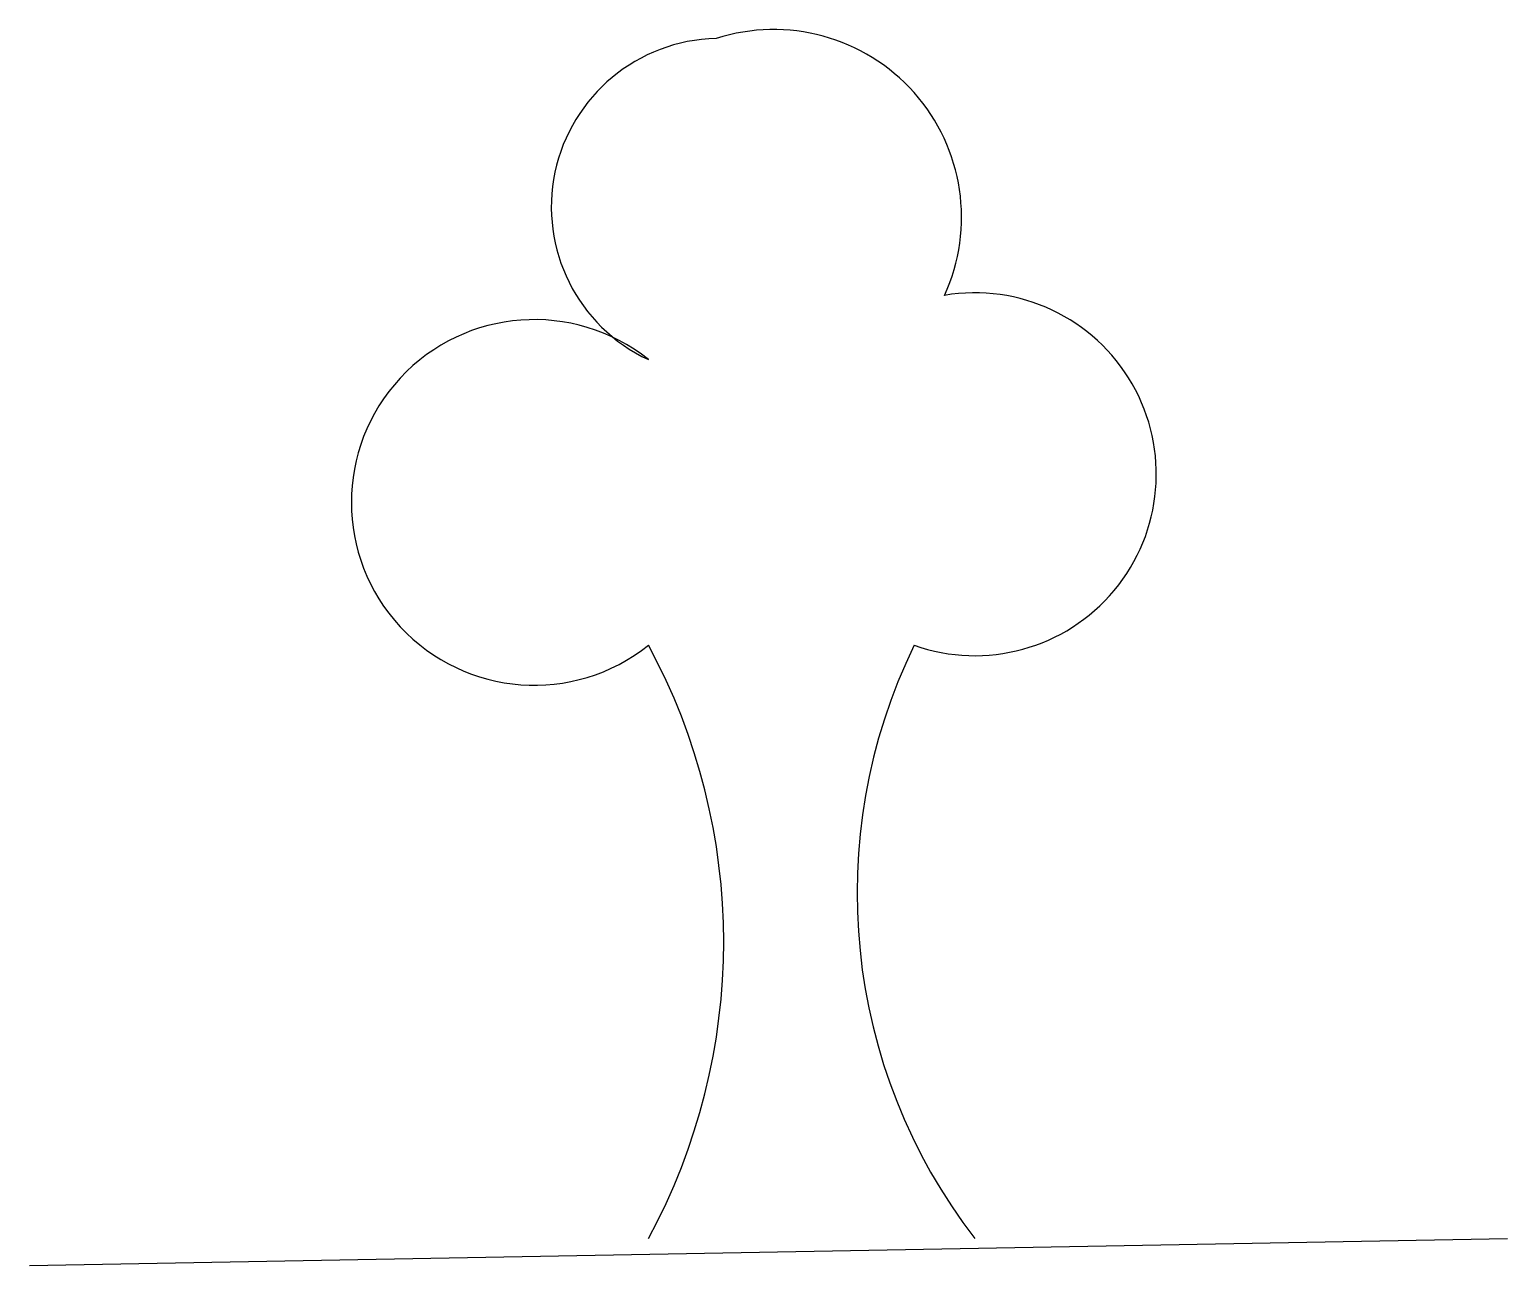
# Model space of a CAD drawing. Header units: millimetres. Extents: x -75 to 46, y -51 to 50.
import ezdxf

# ---------------------------------------------------------------- set-up
doc = ezdxf.new("R2010")
doc.units = ezdxf.units.MM

msp = doc.modelspace()

# ---------------------------------------------------------------- linework, layer by layer
at = {"color": 7, "linetype": 'Continuous'}
msp.add_line((-74.62, -50.62), (45.93, -48.42), dxfattribs=at)
for centre, radius, start, end in [((-18.3, 35.77), 13.76, 91.3519, 244.8708), ((-13.92, 34.94), 15.32, 335.3561, 107.8642), ((2.48, 13.96), 14.81, 250.4891, 99.6235), ((-33.45, 11.66), 14.92, 51.3701, 308.6299), ((-68.79, -24.21), 50.79, 331.533, 28.467), ((39.1, -20.22), 46.22, 154.0637, 217.5995)]:
    msp.add_arc(centre, radius, start, end, dxfattribs=at)

doc.saveas('drawing.dxf')
